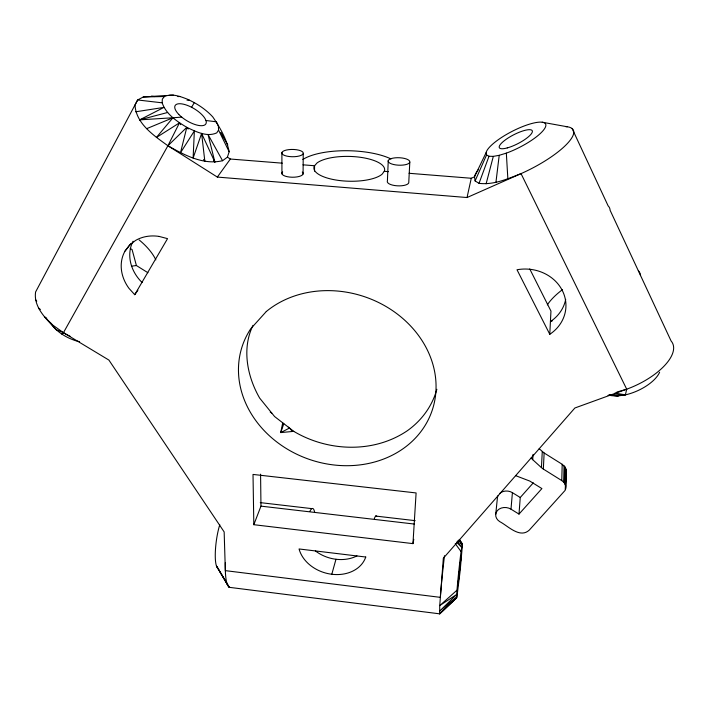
<?xml version="1.0" encoding="UTF-8"?>
<svg xmlns="http://www.w3.org/2000/svg" width="709" height="709" viewBox="0 0 709 709"><rect width="100%" height="100%" fill="white"/><g stroke="black" fill="none" stroke-linecap="round" stroke-linejoin="round"><path stroke-width="1.06" d="M303.08 173.989L303.222 153.614M314.512 171.135L314.574 165.746L302.982 164.825M79.621 341.658A28.945 15.926 28.2 0 1 75.633 340.683C66.256 337.67 57.553 332.291 51.394 324.518C43.098 315.727 33.598 304.994 35.601 291.975L137.643 99.969L143.28 96.973L165.862 95.511M515.647 475.668L529.783 481.065L541.906 488.581L518.997 514.096L510.994 509.177A9.766 7.914 7.5 0 0 497.434 510.533A9.766 7.914 7.5 0 0 499.854 521.7C507.741 525.697 519.803 538.867 529.277 530.11L565.197 490.291L565.897 475.057M565.596 489.272L566.11 469.704L564.789 466.69L562.193 464.298L544.14 452.98L539.168 448.708M565.817 488.217L566.11 469.704M565.764 486.073L564.417 483.015L564.789 466.69M565.029 483.99L565.392 467.648M565.436 479.346L565.534 474.968M565.481 485.009L565.835 468.658M564.417 483.015L563.664 482.111L564.054 465.804M563.664 482.111L561.767 480.587L562.193 464.298M388.257 160.588L387.398 181.105A10.768 3.855 2.3 0 0 387.38 182.116L388.107 183.117A10.768 3.855 2.3 0 0 399.504 185.873A10.768 3.855 2.3 0 0 408.747 182.833L409.793 162.281M162.157 102.823L162.326 99.118L164.426 96.521C171.773 93.171 180.006 96.353 187.034 99.056C196.623 103.301 205.575 109.142 212.735 116.861C219.905 127.372 226.738 139.141 229.158 151.753L227.403 157.159L222.573 160.721C203.253 165.303 184.251 154.943 167.909 145.753C154.075 135.703 136.022 123.8 135.011 105.012L137.643 99.969L162.157 102.823C166.048 114.273 176.931 121.381 186.804 127.345C195.835 131.537 206.851 137.44 216.768 132.867L218.549 130.093L218.425 126.317L216.44 121.806L205.947 120.503M459.308 539.425L462.339 543.945L462.41 544.973L460.176 570.692L456.951 596.694L456.667 597.784L439.669 613.834L229.264 587.327L217.583 567.874A26.393 5.548 -82.4 0 1 215.385 550.866A26.393 5.548 -82.4 0 1 219.772 524.766M561.767 480.587L543.342 469.074L544.14 452.98M549.785 334.293A40.484 36.141 2.5 0 0 562.308 290.513A40.484 36.141 2.5 0 0 517.003 269.757L549.785 334.293L550.955 311.074L529.738 268.915M543.342 469.074L541.437 467.63L542.27 451.553M566.163 471.822L566.225 470.767M412.957 543.626L416.103 492.941L253.016 474.427L253.822 524.695L412.957 543.626L413.79 539.336M541.437 467.63L532.716 459.68L533.053 454.363M459.361 539.558L462.339 543.945L461.063 551.567A27.075 0.665 -84 0 0 456.986 590.216L456.667 597.784L439.669 613.834L439.74 605.61L443.338 558.249L574.875 407.994L626.703 389.188A51.438 22.75 -24.7 0 0 671.086 340.958L610.094 210.263A53.893 18.168 -26.3 0 0 608.145 205.885L572.136 128.604M518.997 514.096L520.255 497.505L533.301 482.838M510.994 509.177L512.412 492.666A9.572 7.817 7.2 0 0 499.597 493.535M495.715 514.353L497.417 497.807A9.572 7.817 7.2 0 1 497.948 495.83M495.937 182.31L499.216 155.315L506.332 153.126A33.35 8.809 -27.3 0 0 544.991 127.983A33.35 8.809 -27.3 0 0 520.645 127.39A33.35 8.809 -27.3 0 0 486.117 152.639L474.481 176.825L475.101 180.928L479.027 183.339C493.668 185.164 507.724 178.819 521.035 173.625A55.311 15.306 -27.1 0 0 567.103 143.794A55.311 15.306 -27.1 0 0 565.543 126.61M252.998 325.378C241.636 348.562 247.211 376.523 259.689 398.139L274.578 416.529L282.723 422.821L280.755 432.596L293.739 431.347C328.072 451.766 373.714 453.494 407.321 430.744A97.886 84.575 19.1 0 0 436.868 389.294M180.698 124.669L179.483 122.843L167.909 145.753L217.344 177.082L467.027 197.536L471.272 178.26L474.481 176.825A55.311 15.306 -27.1 0 1 478.265 169.797M608.003 395.365L618.319 395.897L625.382 394.869L626.703 389.188L521.035 173.625L467.027 197.536M188.177 129.047L186.804 127.345L180.494 152.763L194.363 130.952L193.114 158.045L201.613 133.416L214.898 162.131L213.533 160.438M486.117 183.826L493.313 156.379L499.216 155.315M331.803 574.255L335.977 559.259M282.723 422.821L283.804 423.654L280.755 432.596L289.494 428.041L293.739 431.347M479.027 183.339L489.006 156.255L493.313 156.379M253.822 524.695L260.965 506.137L260.575 474.179M475.101 180.928L486.56 154.97L486.117 152.639M191.607 107.289L194.301 102.601M159.144 236.425A39.119 33.288 34.7 0 0 135.525 240.484L129.525 245.137L125.014 251.101A39.119 33.288 34.7 0 0 128.985 288.359L134.737 294.696L167.537 238.641L159.135 236.434M134.737 294.696L137.883 290.309M217.344 177.082L230.363 159.029L282.253 163.167M125.014 251.101L130.926 243.612M439.669 613.834L456.569 597.022L439.527 611.22L456.676 594.452L439.74 605.61L456.986 590.216M442.443 611.078L453.131 600.479M186.804 127.345L167.909 145.753L63.455 332.672L61.878 334.196M179.483 122.843L156.361 137.519L172.943 117.765L181.717 117.127M146.701 128.657L172.943 117.765L139.646 119.865L163.965 107.387L135.667 111.792M552.435 320.805L550.423 321.594A39.704 35.627 2 0 0 565.693 299.358M616.883 392.059L626.703 389.188M139.646 119.865L167.643 112.483M132.051 266.079L136.403 265.538L147.924 272.726M177.853 96.592L180.015 96.459M187.025 100.217L189.179 100.102M169.176 95.36L173.599 95.166M143.28 96.973L164.426 96.521M609.518 394.709L625.382 394.869A30.7 13.896 -24.5 0 0 659.618 372.225M608.482 395.267L618.319 395.897L609.678 395.223M384.234 171.312L388.532 171.649M409.058 173.288L471.272 178.26M260.256 502.619L311.907 508.637M375.673 516.063L415.182 520.663M260.965 506.137L414.517 524.084M151.478 96.167L154.527 96.575M609.049 395.214L612.248 395.666M614.978 393.105L625.382 394.869M542.243 122.232L567.227 126.769M486.56 154.97L489.006 156.255M130.226 248.434L132.087 249.577L136.403 265.538M512.412 492.666L520.255 497.505M227.403 157.159L230.363 159.029M46.785 318.306L44.419 316.79L52.962 325.227L63.455 332.672L108.902 360.075L224.159 531.927L225.347 570.639L440.307 597.35A45.066 1.631 -83.9 0 1 444.481 555.714M270.226 412.071L271.786 413.081M40.183 309.292L38.446 308.016L39.864 309.629M283.804 423.654L289.494 428.041L292.4 431.471M456.436 542.057L461.648 547.33L457.465 540.976M531.147 457.961L532.716 459.68M35.45 299.544L36.744 301.192M458.688 540.391L462.082 544.742L459.157 540.169M222.147 135.304L227.784 144.902M455.249 543.617L461.063 551.567M203.634 159.428L204.839 161.253L201.613 133.416M460.655 542.243L462.41 544.973M222.28 135.206L223.45 137.076L220.8 132.37M227.341 584.544L216.431 565.879L229.264 587.327A44.073 8.774 -82.5 0 1 225.356 562.6M50.383 322.781L56.011 329.596L63.455 332.672A48.558 26.313 28.4 0 0 70.182 336.341M222.573 160.721L208.056 134.559L214.898 162.131M218.549 130.093L229.158 151.753M288.368 427.181L288.9 428.351M506.332 153.126L507.857 178.836M281.898 152.506L281.934 173.856M374.299 518.687A44.72 4.183 -83.4 0 1 376.718 516.462M547.33 304.879A52.714 20.437 -25.6 0 1 562.467 289.653M638.339 270.696A52.714 20.437 -25.6 0 1 640.546 275.606M309.957 511.171A44.41 6.372 -83 0 1 314.69 512.447M302.832 159.481A52.581 18.434 1.5 0 1 391.005 158.94M302.282 172.057A10.653 3.775 0.6 0 1 302.397 174.946L301.033 175.788A10.653 3.775 0.6 0 1 287.234 176.692A10.653 3.775 0.6 0 1 282.652 171.933M139.141 239.934A50.117 24.904 29.3 0 1 155.838 259.875M356.955 555.918A34.298 27.35 16.5 0 1 315.372 550.884M142.155 282.554A38.392 32.871 35.1 0 1 133.053 241.211M461.116 555.945L457.899 585.705L461.116 555.945M384.411 171.082L382.116 174.184A35.397 12.407 1.5 0 1 339.708 180.556A35.397 12.407 1.5 0 1 314.371 165.977L317.047 162.955A35.397 12.407 1.5 0 1 358.763 157.088A35.397 12.407 1.5 0 1 384.411 171.082M266.309 311.508L250.747 328.754A100.244 85.895 19.1 0 0 330.465 464.528A100.244 85.895 19.1 0 0 429.521 354.792A100.244 85.895 19.1 0 0 266.309 311.508M302.53 154.535L301.157 155.351A10.741 3.651 0.6 0 1 286.888 156.14A10.741 3.651 0.6 0 1 282.962 151.345A10.741 3.651 0.6 0 1 296.557 149.741L298.985 150.228A10.741 3.651 0.6 0 1 302.53 154.535M365.755 557.026L299.056 548.961A34.883 27.598 16.5 0 0 331.901 574.272A34.883 27.598 16.5 0 0 365.755 557.026M388.497 161.9L388.248 161.563A10.865 3.74 2.3 0 1 402.313 158.018A10.865 3.74 2.3 0 1 407.001 164.275A10.865 3.74 2.3 0 1 388.975 162.538L388.497 161.9M507.263 147.915A18.523 4.892 -27.3 0 0 532.397 131.475A18.523 4.892 -27.3 0 0 507.688 138.273A18.523 4.892 -27.3 0 0 507.263 147.915M178.765 114.415A17.902 7.037 30.9 0 0 205.495 124.394A17.902 7.037 30.9 0 0 187.238 105.34A17.902 7.037 30.9 0 0 178.765 114.415"/></g></svg>
